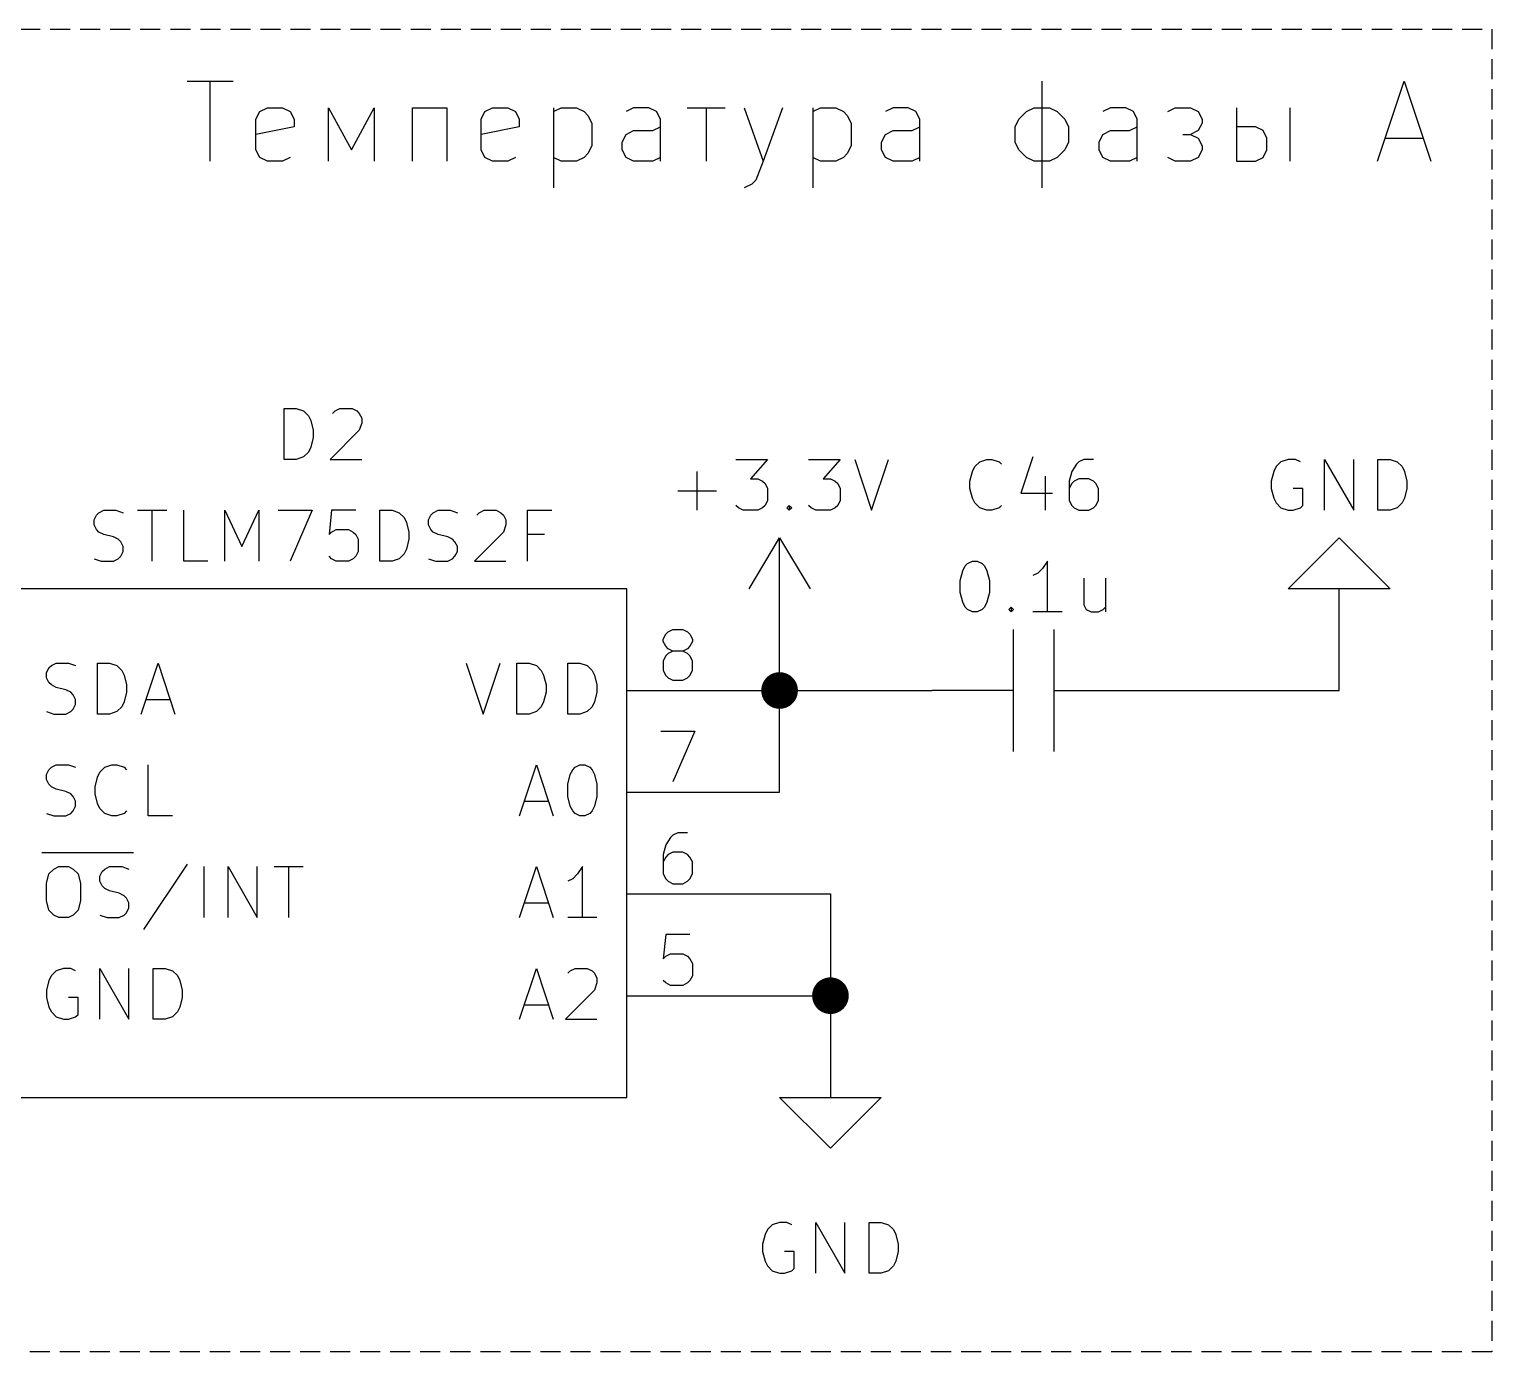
# Model space of a CAD drawing. Extents: x -8 to 289, y -13 to 197.
# Drawn here: x 146.3 to 182.81, y 115.66 to 148.68 of the extents above; entities that cross this region are included whole.
import ezdxf

# ---------------------------------------------------------------- set-up
doc = ezdxf.new("R2010")
doc.units = 0
doc.header["$MEASUREMENT"] = 0
doc.linetypes.add('DASHED', pattern=[0.75, 0.5, -0.25])
doc.layers.add('BLACK', color=7, linetype='CONTINUOUS')

msp = doc.modelspace()

# ---------------------------------------------------------------- linework, layer by layer
at = {"layer": 'BLACK', "linetype": 'DASHED'}
for p, q in [((104.075, 148.676), (182.815, 148.676)), ((182.815, 148.676), (182.815, 115.656)), ((182.815, 115.656), (104.075, 115.656))]:
    msp.add_line(p, q, dxfattribs=at)
at = {"layer": 'BLACK', "linetype": 'Continuous'}
for p, q in [((150.248, 147.382), (151.391, 147.382)), ((150.82, 145.382), (150.82, 147.382)), ((171.582, 147.382), (171.582, 144.715)), ((179.963, 145.382), (180.629, 147.382)), ((180.629, 147.382), (181.296, 145.382)), ((151.963, 146.429), (152.058, 146.62)), ((151.963, 145.667), (151.963, 146.429)), ((152.058, 146.62), (152.248, 146.715)), ((152.248, 146.715), (152.629, 146.715)), ((152.629, 146.715), (152.82, 146.62)), ((152.82, 146.62), (152.915, 146.429)), ((152.915, 146.429), (152.915, 146.239)), ((153.772, 145.382), (153.772, 146.715)), ((153.772, 146.715), (154.344, 145.667)), ((154.344, 145.667), (154.915, 146.715)), ((154.915, 146.715), (154.915, 145.382)), ((155.867, 145.382), (155.867, 146.715)), ((155.867, 146.715), (156.725, 146.715)), ((156.725, 146.715), (156.725, 145.382)), ((157.582, 146.429), (157.677, 146.62)), ((157.582, 145.667), (157.582, 146.429)), ((157.677, 146.62), (157.867, 146.715)), ((157.867, 146.715), (158.248, 146.715)), ((158.248, 146.715), (158.439, 146.62)), ((158.439, 146.62), (158.534, 146.429)), ((158.534, 146.429), (158.534, 146.239)), ((159.391, 146.715), (159.391, 144.715)), ((159.391, 146.62), (159.582, 146.715)), ((159.582, 146.715), (159.963, 146.715)), ((159.963, 146.715), (160.153, 146.62)), ((160.153, 146.62), (160.249, 146.525)), ((160.249, 146.525), (160.344, 146.334)), ((161.391, 146.715), (161.201, 146.62)), ((161.772, 146.715), (161.391, 146.715)), ((161.963, 146.62), (161.772, 146.715)), ((162.058, 146.429), (161.963, 146.62)), ((162.058, 145.382), (162.058, 146.429)), ((162.725, 146.715), (163.677, 146.715)), ((163.201, 146.715), (163.201, 145.382)), ((164.153, 146.715), (164.629, 145.382)), ((165.106, 146.715), (164.629, 145.382)), ((165.867, 146.715), (165.867, 144.715)), ((165.867, 146.62), (166.058, 146.715)), ((166.058, 146.715), (166.439, 146.715)), ((166.439, 146.715), (166.629, 146.62)), ((166.629, 146.62), (166.725, 146.525)), ((166.725, 146.525), (166.82, 146.334)), ((167.867, 146.715), (167.677, 146.62)), ((168.248, 146.715), (167.867, 146.715)), ((168.439, 146.62), (168.248, 146.715)), ((168.534, 146.429), (168.439, 146.62)), ((168.534, 145.382), (168.534, 146.429)), ((170.915, 146.239), (171.01, 146.429)), ((171.01, 146.429), (171.201, 146.62)), ((171.201, 146.62), (171.391, 146.715)), ((171.391, 146.715), (171.772, 146.715)), ((171.772, 146.715), (171.963, 146.62)), ((171.963, 146.62), (172.153, 146.429)), ((172.153, 146.429), (172.248, 146.239)), ((173.296, 146.715), (173.105, 146.62)), ((173.677, 146.715), (173.296, 146.715)), ((173.867, 146.62), (173.677, 146.715)), ((173.963, 146.429), (173.867, 146.62)), ((173.963, 145.382), (173.963, 146.429)), ((174.725, 146.62), (174.915, 146.715)), ((174.915, 146.715), (175.296, 146.715)), ((175.296, 146.715), (175.486, 146.62)), ((175.486, 146.62), (175.582, 146.429)), ((175.582, 146.429), (175.582, 146.334)), ((176.439, 146.715), (176.439, 145.382)), ((177.772, 146.715), (177.772, 145.382)), ((152.915, 146.239), (151.963, 146.048)), ((158.534, 146.239), (157.582, 146.048)), ((160.344, 146.334), (160.344, 145.763)), ((161.201, 146.048), (161.391, 146.144)), ((161.391, 146.144), (161.868, 146.144)), ((161.868, 146.144), (162.058, 146.239)), ((166.82, 146.334), (166.82, 145.763)), ((167.677, 146.048), (167.867, 146.144)), ((167.867, 146.144), (168.344, 146.144)), ((168.344, 146.144), (168.534, 146.239)), ((170.915, 145.858), (170.915, 146.239)), ((172.248, 146.239), (172.248, 145.858)), ((173.105, 146.048), (173.296, 146.144)), ((173.296, 146.144), (173.772, 146.144)), ((173.772, 146.144), (173.963, 146.239)), ((175.486, 146.144), (175.296, 146.048)), ((175.582, 146.334), (175.486, 146.144)), ((176.915, 146.239), (176.439, 146.239)), ((177.105, 146.144), (176.915, 146.239)), ((177.201, 145.953), (177.105, 146.144)), ((160.344, 145.763), (160.249, 145.572)), ((161.106, 145.858), (161.201, 146.048)), ((161.106, 145.667), (161.106, 145.858)), ((166.82, 145.763), (166.725, 145.572)), ((167.582, 145.858), (167.677, 146.048)), ((167.582, 145.667), (167.582, 145.858)), ((171.01, 145.667), (170.915, 145.858)), ((172.248, 145.858), (172.153, 145.667)), ((173.01, 145.858), (173.105, 146.048)), ((173.01, 145.667), (173.01, 145.858)), ((175.105, 146.048), (175.296, 146.048)), ((175.296, 146.048), (175.486, 145.953)), ((175.486, 145.953), (175.582, 145.763)), ((175.582, 145.763), (175.582, 145.667)), ((177.201, 145.667), (177.201, 145.953)), ((180.153, 145.953), (181.105, 145.953)), ((152.058, 145.477), (151.963, 145.667)), ((152.248, 145.382), (152.058, 145.477)), ((152.629, 145.382), (152.248, 145.382)), ((152.82, 145.477), (152.629, 145.382)), ((157.677, 145.477), (157.582, 145.667)), ((157.867, 145.382), (157.677, 145.477)), ((158.248, 145.382), (157.867, 145.382)), ((158.439, 145.477), (158.248, 145.382)), ((159.582, 145.382), (159.391, 145.477)), ((159.963, 145.382), (159.582, 145.382)), ((160.153, 145.477), (159.963, 145.382)), ((160.249, 145.572), (160.153, 145.477)), ((161.201, 145.477), (161.106, 145.667)), ((161.391, 145.382), (161.201, 145.477)), ((161.868, 145.382), (161.391, 145.382)), ((162.058, 145.477), (161.868, 145.382)), ((164.629, 145.382), (164.439, 144.905)), ((166.058, 145.382), (165.867, 145.477)), ((166.439, 145.382), (166.058, 145.382)), ((166.629, 145.477), (166.439, 145.382)), ((166.725, 145.572), (166.629, 145.477)), ((167.677, 145.477), (167.582, 145.667)), ((167.867, 145.382), (167.677, 145.477)), ((168.344, 145.382), (167.867, 145.382)), ((168.534, 145.477), (168.344, 145.382)), ((171.201, 145.477), (171.01, 145.667)), ((171.391, 145.382), (171.201, 145.477)), ((171.772, 145.382), (171.391, 145.382)), ((171.963, 145.477), (171.772, 145.382)), ((172.153, 145.667), (171.963, 145.477)), ((173.105, 145.477), (173.01, 145.667)), ((173.296, 145.382), (173.105, 145.477)), ((173.772, 145.382), (173.296, 145.382)), ((173.963, 145.477), (173.772, 145.382)), ((174.915, 145.382), (174.725, 145.477)), ((175.296, 145.382), (174.915, 145.382)), ((175.486, 145.477), (175.296, 145.382)), ((175.582, 145.667), (175.486, 145.477)), ((176.439, 145.382), (176.915, 145.382)), ((176.915, 145.382), (177.105, 145.477)), ((177.105, 145.477), (177.201, 145.667)), ((164.344, 144.81), (164.153, 144.715)), ((164.439, 144.905), (164.344, 144.81)), ((152.667, 137.937), (152.667, 139.207)), ((152.667, 139.207), (152.97, 139.207)), ((152.667, 137.937), (152.667, 139.207)), ((152.667, 139.207), (152.97, 139.207)), ((152.97, 139.207), (153.151, 139.146)), ((152.97, 139.207), (153.151, 139.146)), ((153.151, 139.146), (153.272, 139.025)), ((153.151, 139.146), (153.272, 139.025)), ((153.877, 139.086), (153.937, 139.146)), ((153.877, 139.086), (153.937, 139.146)), ((153.937, 139.146), (154.059, 139.207)), ((153.937, 139.146), (154.059, 139.207)), ((154.059, 139.207), (154.361, 139.207)), ((154.059, 139.207), (154.361, 139.207)), ((154.361, 139.207), (154.482, 139.146)), ((154.361, 139.207), (154.482, 139.146)), ((154.482, 139.146), (154.542, 139.086)), ((154.482, 139.146), (154.542, 139.086)), ((153.272, 139.025), (153.333, 138.904)), ((153.272, 139.025), (153.333, 138.904)), ((153.333, 138.904), (153.393, 138.663)), ((153.333, 138.904), (153.393, 138.663)), ((154.542, 139.086), (154.603, 138.965)), ((154.542, 139.086), (154.603, 138.965)), ((154.603, 138.844), (154.542, 138.663)), ((154.603, 138.844), (154.542, 138.663)), ((154.603, 138.965), (154.603, 138.844)), ((154.603, 138.965), (154.603, 138.844)), ((153.393, 138.481), (153.333, 138.239)), ((153.393, 138.481), (153.333, 138.239)), ((153.393, 138.663), (153.393, 138.481)), ((153.393, 138.663), (153.393, 138.481)), ((154.542, 138.663), (153.817, 137.937)), ((154.542, 138.663), (153.817, 137.937)), ((153.272, 138.118), (153.151, 137.997)), ((153.272, 138.118), (153.151, 137.997)), ((153.333, 138.239), (153.272, 138.118)), ((153.333, 138.239), (153.272, 138.118)), ((152.97, 137.937), (152.667, 137.937)), ((152.97, 137.937), (152.667, 137.937)), ((153.151, 137.997), (152.97, 137.937)), ((153.151, 137.997), (152.97, 137.937)), ((153.817, 137.937), (154.603, 137.937)), ((153.817, 137.937), (154.603, 137.937)), ((163.946, 137.937), (164.732, 137.937)), ((163.946, 137.937), (164.732, 137.937)), ((164.732, 137.937), (164.309, 137.453)), ((164.732, 137.937), (164.309, 137.453)), ((165.761, 137.937), (166.547, 137.937)), ((165.761, 137.937), (166.547, 137.937)), ((166.547, 137.937), (166.123, 137.453)), ((166.547, 137.937), (166.123, 137.453)), ((166.91, 137.937), (167.333, 136.667)), ((166.91, 137.937), (167.333, 136.667)), ((167.333, 136.667), (167.756, 137.937)), ((167.333, 136.667), (167.756, 137.937)), ((169.849, 137.634), (169.909, 137.755)), ((169.909, 137.755), (170.031, 137.876)), ((170.031, 137.876), (170.212, 137.937)), ((170.212, 137.937), (170.333, 137.937)), ((170.333, 137.937), (170.514, 137.876)), ((170.514, 137.876), (170.575, 137.816)), ((171.361, 137.997), (171.059, 137.09)), ((172.449, 137.816), (172.329, 137.634)), ((172.51, 137.876), (172.449, 137.816)), ((172.631, 137.937), (172.51, 137.876)), ((172.873, 137.937), (172.631, 137.937)), ((177.432, 137.755), (177.372, 137.634)), ((177.553, 137.876), (177.432, 137.755)), ((177.735, 137.937), (177.553, 137.876)), ((177.916, 137.937), (177.735, 137.937)), ((178.037, 137.876), (177.916, 137.937)), ((178.642, 136.667), (178.642, 137.937)), ((178.642, 137.937), (179.368, 136.667)), ((179.368, 136.667), (179.368, 137.937)), ((179.972, 136.667), (179.972, 137.937)), ((179.972, 137.937), (180.275, 137.937)), ((180.275, 137.937), (180.456, 137.876)), ((180.456, 137.876), (180.577, 137.755)), ((180.577, 137.755), (180.638, 137.634)), ((162.979, 136.667), (162.979, 137.634)), ((162.979, 136.667), (162.979, 137.634)), ((164.309, 137.453), (164.491, 137.453)), ((164.309, 137.453), (164.491, 137.453)), ((164.491, 137.453), (164.612, 137.393)), ((164.491, 137.453), (164.612, 137.393)), ((164.612, 137.393), (164.672, 137.332)), ((164.612, 137.393), (164.672, 137.332)), ((164.672, 137.332), (164.732, 137.211)), ((164.672, 137.332), (164.732, 137.211)), ((166.123, 137.453), (166.305, 137.453)), ((166.123, 137.453), (166.305, 137.453)), ((166.305, 137.453), (166.426, 137.393)), ((166.305, 137.453), (166.426, 137.393)), ((166.426, 137.393), (166.486, 137.332)), ((166.426, 137.393), (166.486, 137.332)), ((166.486, 137.332), (166.547, 137.211)), ((166.486, 137.332), (166.547, 137.211)), ((169.789, 137.393), (169.849, 137.634)), ((169.789, 137.211), (169.789, 137.393)), ((171.663, 137.514), (171.663, 136.667)), ((172.329, 137.634), (172.268, 137.393)), ((172.268, 137.393), (172.268, 136.909)), ((172.329, 137.332), (172.268, 137.211)), ((172.389, 137.393), (172.329, 137.332)), ((172.51, 137.453), (172.389, 137.393)), ((172.752, 137.453), (172.51, 137.453)), ((172.873, 137.393), (172.752, 137.453)), ((172.933, 137.332), (172.873, 137.393)), ((172.994, 137.211), (172.933, 137.332)), ((177.372, 137.634), (177.312, 137.393)), ((177.312, 137.393), (177.312, 137.211)), ((180.638, 137.634), (180.698, 137.393)), ((180.698, 137.393), (180.698, 137.211)), ((162.495, 137.151), (163.462, 137.151)), ((162.495, 137.151), (163.462, 137.151)), ((164.732, 137.211), (164.732, 136.909)), ((164.732, 137.211), (164.732, 136.909)), ((166.547, 137.211), (166.547, 136.909)), ((166.547, 137.211), (166.547, 136.909)), ((169.849, 136.969), (169.789, 137.211)), ((169.909, 136.848), (169.849, 136.969)), ((171.059, 137.09), (171.845, 137.09)), ((172.994, 136.909), (172.994, 137.211)), ((177.312, 137.211), (177.372, 136.969)), ((177.372, 136.969), (177.432, 136.848)), ((178.098, 137.211), (177.856, 137.211)), ((178.098, 136.788), (178.098, 137.211)), ((180.638, 136.969), (180.577, 136.848)), ((180.698, 137.211), (180.638, 136.969)), ((147.981, 136.546), (148.041, 136.606)), ((147.981, 136.546), (148.041, 136.606)), ((148.041, 136.606), (148.162, 136.667)), ((148.041, 136.606), (148.162, 136.667)), ((148.162, 136.667), (148.464, 136.667)), ((148.162, 136.667), (148.464, 136.667)), ((148.464, 136.667), (148.646, 136.606)), ((148.464, 136.667), (148.646, 136.606)), ((149.009, 136.667), (149.734, 136.667)), ((149.009, 136.667), (149.734, 136.667)), ((149.372, 135.397), (149.372, 136.667)), ((149.372, 135.397), (149.372, 136.667)), ((150.158, 135.397), (150.158, 136.667)), ((150.158, 135.397), (150.158, 136.667)), ((151.186, 135.397), (151.186, 136.667)), ((151.186, 136.667), (151.609, 135.76)), ((151.186, 135.397), (151.186, 136.667)), ((151.186, 136.667), (151.609, 135.76)), ((151.609, 135.76), (152.032, 136.667)), ((151.609, 135.76), (152.032, 136.667)), ((152.032, 136.667), (152.032, 135.397)), ((152.032, 136.667), (152.032, 135.397)), ((152.516, 136.667), (153.363, 136.667)), ((152.516, 136.667), (153.363, 136.667)), ((153.363, 136.667), (152.819, 135.397)), ((153.363, 136.667), (152.819, 135.397)), ((153.847, 136.667), (153.786, 136.062)), ((153.847, 136.667), (153.786, 136.062)), ((154.452, 136.667), (153.847, 136.667)), ((154.452, 136.667), (153.847, 136.667)), ((155.056, 135.397), (155.056, 136.667)), ((155.056, 136.667), (155.359, 136.667)), ((155.056, 135.397), (155.056, 136.667)), ((155.056, 136.667), (155.359, 136.667)), ((155.359, 136.667), (155.54, 136.606)), ((155.359, 136.667), (155.54, 136.606)), ((155.54, 136.606), (155.661, 136.485)), ((155.54, 136.606), (155.661, 136.485)), ((156.326, 136.546), (156.387, 136.606)), ((156.326, 136.546), (156.387, 136.606)), ((156.387, 136.606), (156.508, 136.667)), ((156.387, 136.606), (156.508, 136.667)), ((156.508, 136.667), (156.81, 136.667)), ((156.508, 136.667), (156.81, 136.667)), ((156.81, 136.667), (156.992, 136.606)), ((156.81, 136.667), (156.992, 136.606)), ((157.475, 136.546), (157.536, 136.606)), ((157.475, 136.546), (157.536, 136.606)), ((157.536, 136.606), (157.657, 136.667)), ((157.536, 136.606), (157.657, 136.667)), ((157.657, 136.667), (157.959, 136.667)), ((157.657, 136.667), (157.959, 136.667)), ((157.959, 136.667), (158.08, 136.606)), ((157.959, 136.667), (158.08, 136.606)), ((158.08, 136.606), (158.141, 136.546)), ((158.08, 136.606), (158.141, 136.546)), ((158.745, 135.397), (158.745, 136.667)), ((158.745, 136.667), (159.35, 136.667)), ((158.745, 135.397), (158.745, 136.667)), ((158.745, 136.667), (159.35, 136.667)), ((164.007, 136.727), (163.946, 136.788)), ((164.007, 136.727), (163.946, 136.788)), ((164.128, 136.667), (164.007, 136.727)), ((164.128, 136.667), (164.007, 136.727)), ((164.491, 136.667), (164.128, 136.667)), ((164.491, 136.667), (164.128, 136.667)), ((164.612, 136.727), (164.491, 136.667)), ((164.612, 136.727), (164.491, 136.667)), ((164.672, 136.788), (164.612, 136.727)), ((164.672, 136.788), (164.612, 136.727)), ((164.732, 136.909), (164.672, 136.788)), ((164.732, 136.909), (164.672, 136.788)), ((165.216, 136.727), (165.277, 136.788)), ((165.216, 136.727), (165.277, 136.788)), ((165.277, 136.667), (165.216, 136.727)), ((165.277, 136.667), (165.216, 136.727)), ((165.277, 136.788), (165.337, 136.727)), ((165.277, 136.788), (165.277, 136.667)), ((165.277, 136.788), (165.337, 136.727)), ((165.277, 136.788), (165.277, 136.667)), ((165.337, 136.727), (165.277, 136.667)), ((165.337, 136.727), (165.277, 136.667)), ((165.821, 136.727), (165.761, 136.788)), ((165.821, 136.727), (165.761, 136.788)), ((165.942, 136.667), (165.821, 136.727)), ((165.942, 136.667), (165.821, 136.727)), ((166.305, 136.667), (165.942, 136.667)), ((166.305, 136.667), (165.942, 136.667)), ((166.426, 136.727), (166.305, 136.667)), ((166.426, 136.727), (166.305, 136.667)), ((166.486, 136.788), (166.426, 136.727)), ((166.486, 136.788), (166.426, 136.727)), ((166.547, 136.909), (166.486, 136.788)), ((166.547, 136.909), (166.486, 136.788)), ((170.031, 136.727), (169.909, 136.848)), ((170.212, 136.667), (170.031, 136.727)), ((170.333, 136.667), (170.212, 136.667)), ((170.514, 136.727), (170.333, 136.667)), ((170.575, 136.788), (170.514, 136.727)), ((172.268, 136.909), (172.329, 136.788)), ((172.329, 136.788), (172.389, 136.727)), ((172.389, 136.727), (172.51, 136.667)), ((172.51, 136.667), (172.752, 136.667)), ((172.752, 136.667), (172.873, 136.727)), ((172.873, 136.727), (172.933, 136.788)), ((172.933, 136.788), (172.994, 136.909)), ((177.432, 136.848), (177.553, 136.727)), ((177.553, 136.727), (177.735, 136.667)), ((177.735, 136.667), (177.856, 136.667)), ((177.856, 136.667), (178.037, 136.727)), ((178.037, 136.727), (178.098, 136.788)), ((180.275, 136.667), (179.972, 136.667)), ((180.456, 136.727), (180.275, 136.667)), ((180.577, 136.848), (180.456, 136.727)), ((147.92, 136.425), (147.981, 136.546)), ((147.92, 136.425), (147.981, 136.546)), ((147.92, 136.304), (147.92, 136.425)), ((147.92, 136.304), (147.92, 136.425)), ((147.981, 136.183), (147.92, 136.304)), ((147.981, 136.183), (147.92, 136.304)), ((155.661, 136.485), (155.722, 136.364)), ((155.661, 136.485), (155.722, 136.364)), ((155.722, 136.364), (155.782, 136.123)), ((155.722, 136.364), (155.782, 136.123)), ((156.266, 136.425), (156.326, 136.546)), ((156.266, 136.425), (156.326, 136.546)), ((156.266, 136.304), (156.266, 136.425)), ((156.266, 136.304), (156.266, 136.425)), ((156.326, 136.183), (156.266, 136.304)), ((156.326, 136.183), (156.266, 136.304)), ((158.141, 136.546), (158.201, 136.425)), ((158.141, 136.546), (158.201, 136.425)), ((158.201, 136.304), (158.141, 136.123)), ((158.201, 136.304), (158.141, 136.123)), ((158.201, 136.425), (158.201, 136.304)), ((158.201, 136.425), (158.201, 136.304)), ((148.041, 136.123), (147.981, 136.183)), ((148.041, 136.123), (147.981, 136.183)), ((148.162, 136.062), (148.041, 136.123)), ((148.162, 136.062), (148.041, 136.123)), ((148.404, 136.001), (148.162, 136.062)), ((148.404, 136.001), (148.162, 136.062)), ((148.525, 135.941), (148.404, 136.001)), ((148.525, 135.941), (148.404, 136.001)), ((148.585, 135.881), (148.525, 135.941)), ((148.585, 135.881), (148.525, 135.941)), ((148.646, 135.76), (148.585, 135.881)), ((148.646, 135.76), (148.585, 135.881)), ((153.786, 136.062), (153.847, 136.123)), ((153.786, 136.062), (153.847, 136.123)), ((153.847, 136.123), (153.968, 136.183)), ((153.847, 136.123), (153.968, 136.183)), ((153.968, 136.183), (154.27, 136.183)), ((153.968, 136.183), (154.27, 136.183)), ((154.27, 136.183), (154.391, 136.123)), ((154.27, 136.183), (154.391, 136.123)), ((154.391, 136.123), (154.452, 136.062)), ((154.391, 136.123), (154.452, 136.062)), ((154.452, 136.062), (154.512, 135.941)), ((154.452, 136.062), (154.512, 135.941)), ((154.512, 135.941), (154.512, 135.639)), ((154.512, 135.941), (154.512, 135.639)), ((155.782, 135.941), (155.722, 135.699)), ((155.782, 135.941), (155.722, 135.699)), ((155.782, 136.123), (155.782, 135.941)), ((155.782, 136.123), (155.782, 135.941)), ((156.387, 136.123), (156.326, 136.183)), ((156.387, 136.123), (156.326, 136.183)), ((156.508, 136.062), (156.387, 136.123)), ((156.508, 136.062), (156.387, 136.123)), ((156.75, 136.001), (156.508, 136.062)), ((156.75, 136.001), (156.508, 136.062)), ((156.871, 135.941), (156.75, 136.001)), ((156.871, 135.941), (156.75, 136.001)), ((156.931, 135.881), (156.871, 135.941)), ((156.931, 135.881), (156.871, 135.941)), ((156.992, 135.76), (156.931, 135.881)), ((156.992, 135.76), (156.931, 135.881)), ((158.141, 136.123), (157.415, 135.397)), ((158.141, 136.123), (157.415, 135.397)), ((159.169, 136.062), (158.745, 136.062)), ((159.169, 136.062), (158.745, 136.062)), ((164.273, 134.706), (165.035, 135.976)), ((165.035, 133.436), (165.035, 135.976)), ((165.035, 135.976), (165.797, 134.706)), ((177.735, 134.706), (179.005, 135.976)), ((179.005, 135.976), (180.275, 134.706)), ((148.525, 135.457), (148.585, 135.518)), ((148.525, 135.457), (148.585, 135.518)), ((148.585, 135.518), (148.646, 135.639)), ((148.585, 135.518), (148.646, 135.639)), ((148.646, 135.639), (148.646, 135.76)), ((148.646, 135.639), (148.646, 135.76)), ((153.847, 135.457), (153.786, 135.518)), ((153.847, 135.457), (153.786, 135.518)), ((154.452, 135.518), (154.391, 135.457)), ((154.452, 135.518), (154.391, 135.457)), ((154.512, 135.639), (154.452, 135.518)), ((154.512, 135.639), (154.452, 135.518)), ((155.661, 135.578), (155.54, 135.457)), ((155.661, 135.578), (155.54, 135.457)), ((155.722, 135.699), (155.661, 135.578)), ((155.722, 135.699), (155.661, 135.578)), ((156.871, 135.457), (156.931, 135.518)), ((156.871, 135.457), (156.931, 135.518)), ((156.931, 135.518), (156.992, 135.639)), ((156.931, 135.518), (156.992, 135.639)), ((156.992, 135.639), (156.992, 135.76)), ((156.992, 135.639), (156.992, 135.76)), ((147.92, 135.457), (148.102, 135.397)), ((147.92, 135.457), (148.102, 135.397)), ((148.102, 135.397), (148.404, 135.397)), ((148.102, 135.397), (148.404, 135.397)), ((148.404, 135.397), (148.525, 135.457)), ((148.404, 135.397), (148.525, 135.457)), ((150.762, 135.397), (150.158, 135.397)), ((150.762, 135.397), (150.158, 135.397)), ((153.968, 135.397), (153.847, 135.457)), ((153.968, 135.397), (153.847, 135.457)), ((154.27, 135.397), (153.968, 135.397)), ((154.27, 135.397), (153.968, 135.397)), ((154.391, 135.457), (154.27, 135.397)), ((154.391, 135.457), (154.27, 135.397)), ((155.359, 135.397), (155.056, 135.397)), ((155.359, 135.397), (155.056, 135.397)), ((155.54, 135.457), (155.359, 135.397)), ((155.54, 135.457), (155.359, 135.397)), ((156.266, 135.457), (156.447, 135.397)), ((156.266, 135.457), (156.447, 135.397)), ((156.447, 135.397), (156.75, 135.397)), ((156.447, 135.397), (156.75, 135.397)), ((156.75, 135.397), (156.871, 135.457)), ((156.75, 135.397), (156.871, 135.457)), ((157.415, 135.397), (158.201, 135.397)), ((157.415, 135.397), (158.201, 135.397)), ((169.547, 134.913), (169.607, 135.155)), ((169.607, 135.155), (169.668, 135.276)), ((169.668, 135.276), (169.728, 135.336)), ((169.728, 135.336), (169.849, 135.397)), ((169.849, 135.397), (169.97, 135.397)), ((169.97, 135.397), (170.091, 135.336)), ((170.091, 135.336), (170.152, 135.276)), ((170.152, 135.276), (170.212, 135.155)), ((170.212, 135.155), (170.272, 134.913)), ((171.603, 135.215), (171.482, 135.094)), ((171.724, 135.397), (171.603, 135.215)), ((171.724, 134.127), (171.724, 135.397)), ((169.547, 134.611), (169.547, 134.913)), ((170.272, 134.913), (170.272, 134.611)), ((171.482, 135.094), (171.361, 135.034)), ((172.631, 134.974), (172.631, 134.308)), ((173.175, 134.974), (173.175, 134.127)), ((161.225, 134.706), (145.985, 134.706)), ((161.225, 122.006), (161.225, 134.706)), ((169.607, 134.369), (169.547, 134.611)), ((169.668, 134.248), (169.607, 134.369)), ((170.212, 134.369), (170.152, 134.248)), ((170.272, 134.611), (170.212, 134.369)), ((179.005, 134.706), (177.735, 134.706)), ((179.005, 133.436), (179.005, 134.706)), ((180.275, 134.706), (179.005, 134.706)), ((169.728, 134.187), (169.668, 134.248)), ((169.849, 134.127), (169.728, 134.187)), ((169.97, 134.127), (169.849, 134.127)), ((170.091, 134.187), (169.97, 134.127)), ((170.152, 134.248), (170.091, 134.187)), ((170.756, 134.187), (170.817, 134.248)), ((170.817, 134.127), (170.756, 134.187)), ((170.817, 134.248), (170.877, 134.187)), ((170.817, 134.248), (170.817, 134.127)), ((170.877, 134.187), (170.817, 134.127)), ((172.087, 134.127), (171.361, 134.127)), ((172.631, 134.308), (172.692, 134.187)), ((172.692, 134.187), (172.812, 134.127)), ((172.812, 134.127), (172.994, 134.127)), ((172.994, 134.127), (173.115, 134.187)), ((173.115, 134.187), (173.175, 134.248)), ((162.253, 133.633), (162.374, 133.693)), ((162.253, 133.633), (162.374, 133.693)), ((162.374, 133.693), (162.616, 133.693)), ((162.374, 133.693), (162.616, 133.693)), ((162.616, 133.693), (162.737, 133.633)), ((162.616, 133.693), (162.737, 133.633)), ((170.877, 130.642), (170.877, 133.69)), ((171.893, 130.642), (171.893, 133.69)), ((162.132, 133.451), (162.192, 133.572)), ((162.132, 133.451), (162.192, 133.572)), ((162.132, 133.391), (162.132, 133.451)), ((162.132, 133.391), (162.132, 133.451)), ((162.192, 133.27), (162.132, 133.391)), ((162.192, 133.27), (162.132, 133.391)), ((162.192, 133.572), (162.253, 133.633)), ((162.192, 133.572), (162.253, 133.633)), ((162.737, 133.633), (162.797, 133.572)), ((162.737, 133.633), (162.797, 133.572)), ((162.797, 133.572), (162.858, 133.451)), ((162.797, 133.572), (162.858, 133.451)), ((162.858, 133.391), (162.797, 133.27)), ((162.858, 133.391), (162.797, 133.27)), ((162.858, 133.451), (162.858, 133.391)), ((162.858, 133.451), (162.858, 133.391)), ((165.035, 132.166), (165.035, 133.436)), ((179.005, 132.166), (179.005, 133.436)), ((162.192, 133.028), (162.132, 132.907)), ((162.192, 133.028), (162.132, 132.907)), ((162.132, 132.907), (162.132, 132.665)), ((162.132, 132.907), (162.132, 132.665)), ((162.253, 133.209), (162.192, 133.27)), ((162.253, 133.209), (162.192, 133.27)), ((162.253, 133.088), (162.192, 133.028)), ((162.253, 133.088), (162.192, 133.028)), ((162.374, 133.149), (162.253, 133.209)), ((162.374, 133.149), (162.253, 133.209)), ((162.374, 133.149), (162.253, 133.088)), ((162.374, 133.149), (162.253, 133.088)), ((162.616, 133.149), (162.374, 133.149)), ((162.616, 133.149), (162.374, 133.149)), ((162.737, 133.209), (162.616, 133.149)), ((162.737, 133.209), (162.616, 133.149)), ((162.737, 133.088), (162.616, 133.149)), ((162.737, 133.088), (162.616, 133.149)), ((162.797, 133.27), (162.737, 133.209)), ((162.797, 133.27), (162.737, 133.209)), ((162.797, 133.028), (162.737, 133.088)), ((162.797, 133.028), (162.737, 133.088)), ((162.858, 132.907), (162.797, 133.028)), ((162.858, 132.907), (162.797, 133.028)), ((162.858, 132.665), (162.858, 132.907)), ((162.858, 132.665), (162.858, 132.907)), ((146.735, 132.607), (146.795, 132.728)), ((146.735, 132.607), (146.795, 132.728)), ((146.735, 132.486), (146.735, 132.607)), ((146.735, 132.486), (146.735, 132.607)), ((146.795, 132.728), (146.856, 132.788)), ((146.795, 132.728), (146.856, 132.788)), ((146.856, 132.788), (146.977, 132.849)), ((146.856, 132.788), (146.977, 132.849)), ((146.977, 132.849), (147.279, 132.849)), ((146.977, 132.849), (147.279, 132.849)), ((147.279, 132.849), (147.46, 132.788)), ((147.279, 132.849), (147.46, 132.788)), ((148.005, 131.579), (148.005, 132.849)), ((148.005, 132.849), (148.307, 132.849)), ((148.005, 131.579), (148.005, 132.849)), ((148.005, 132.849), (148.307, 132.849)), ((148.307, 132.849), (148.489, 132.788)), ((148.307, 132.849), (148.489, 132.788)), ((148.489, 132.788), (148.61, 132.667)), ((148.489, 132.788), (148.61, 132.667)), ((148.61, 132.667), (148.67, 132.546)), ((148.61, 132.667), (148.67, 132.546)), ((148.67, 132.546), (148.73, 132.304)), ((148.67, 132.546), (148.73, 132.304)), ((149.093, 131.579), (149.517, 132.849)), ((149.093, 131.579), (149.517, 132.849)), ((149.517, 132.849), (149.94, 131.579)), ((149.517, 132.849), (149.94, 131.579)), ((157.209, 132.849), (157.633, 131.579)), ((157.209, 132.849), (157.633, 131.579)), ((157.633, 131.579), (158.056, 132.849)), ((157.633, 131.579), (158.056, 132.849)), ((158.479, 131.579), (158.479, 132.849)), ((158.479, 132.849), (158.782, 132.849)), ((158.479, 131.579), (158.479, 132.849)), ((158.479, 132.849), (158.782, 132.849)), ((158.782, 132.849), (158.963, 132.788)), ((158.782, 132.849), (158.963, 132.788)), ((158.963, 132.788), (159.084, 132.667)), ((158.963, 132.788), (159.084, 132.667)), ((159.084, 132.667), (159.144, 132.546)), ((159.084, 132.667), (159.144, 132.546)), ((159.144, 132.546), (159.205, 132.304)), ((159.144, 132.546), (159.205, 132.304)), ((159.749, 131.579), (159.749, 132.849)), ((159.749, 132.849), (160.052, 132.849)), ((159.749, 131.579), (159.749, 132.849)), ((159.749, 132.849), (160.052, 132.849)), ((160.052, 132.849), (160.233, 132.788)), ((160.052, 132.849), (160.233, 132.788)), ((160.233, 132.788), (160.354, 132.667)), ((160.233, 132.788), (160.354, 132.667)), ((160.354, 132.667), (160.414, 132.546)), ((160.354, 132.667), (160.414, 132.546)), ((160.414, 132.546), (160.475, 132.304)), ((160.414, 132.546), (160.475, 132.304)), ((162.132, 132.665), (162.192, 132.544)), ((162.132, 132.665), (162.192, 132.544)), ((162.192, 132.544), (162.253, 132.484)), ((162.192, 132.544), (162.253, 132.484)), ((162.737, 132.484), (162.797, 132.544)), ((162.737, 132.484), (162.797, 132.544)), ((162.797, 132.544), (162.858, 132.665)), ((162.797, 132.544), (162.858, 132.665)), ((146.795, 132.365), (146.735, 132.486)), ((146.795, 132.365), (146.735, 132.486)), ((146.856, 132.304), (146.795, 132.365)), ((146.856, 132.304), (146.795, 132.365)), ((146.977, 132.244), (146.856, 132.304)), ((146.977, 132.244), (146.856, 132.304)), ((147.219, 132.183), (146.977, 132.244)), ((147.219, 132.183), (146.977, 132.244)), ((147.34, 132.123), (147.219, 132.183)), ((147.34, 132.123), (147.219, 132.183)), ((148.73, 132.304), (148.73, 132.123)), ((148.73, 132.304), (148.73, 132.123)), ((159.205, 132.304), (159.205, 132.123)), ((159.205, 132.304), (159.205, 132.123)), ((160.475, 132.304), (160.475, 132.123)), ((160.475, 132.304), (160.475, 132.123)), ((162.253, 132.484), (162.374, 132.423)), ((162.253, 132.484), (162.374, 132.423)), ((162.374, 132.423), (162.616, 132.423)), ((162.374, 132.423), (162.616, 132.423)), ((162.616, 132.423), (162.737, 132.484)), ((162.616, 132.423), (162.737, 132.484)), ((147.4, 132.062), (147.34, 132.123)), ((147.4, 132.062), (147.34, 132.123)), ((147.46, 131.941), (147.4, 132.062)), ((147.46, 131.941), (147.4, 132.062)), ((147.4, 131.699), (147.46, 131.82)), ((147.4, 131.699), (147.46, 131.82)), ((147.46, 131.82), (147.46, 131.941)), ((147.46, 131.82), (147.46, 131.941)), ((148.67, 131.881), (148.61, 131.76)), ((148.67, 131.881), (148.61, 131.76)), ((148.73, 132.123), (148.67, 131.881)), ((148.73, 132.123), (148.67, 131.881)), ((149.214, 131.941), (149.819, 131.941)), ((149.214, 131.941), (149.819, 131.941)), ((159.144, 131.881), (159.084, 131.76)), ((159.144, 131.881), (159.084, 131.76)), ((159.205, 132.123), (159.144, 131.881)), ((159.205, 132.123), (159.144, 131.881)), ((160.414, 131.881), (160.354, 131.76)), ((160.414, 131.881), (160.354, 131.76)), ((160.475, 132.123), (160.414, 131.881)), ((160.475, 132.123), (160.414, 131.881)), ((161.225, 132.166), (163.765, 132.166)), ((161.225, 132.166), (163.765, 132.166)), ((163.765, 132.166), (165.035, 132.166)), ((165.035, 129.626), (165.035, 132.166)), ((165.035, 132.166), (168.845, 132.166)), ((170.877, 132.166), (168.845, 132.166)), ((171.893, 132.166), (173.925, 132.166)), ((173.925, 132.166), (179.005, 132.166)), ((146.735, 131.639), (146.916, 131.579)), ((146.735, 131.639), (146.916, 131.579)), ((146.916, 131.579), (147.219, 131.579)), ((146.916, 131.579), (147.219, 131.579)), ((147.219, 131.579), (147.34, 131.639)), ((147.219, 131.579), (147.34, 131.639)), ((147.34, 131.639), (147.4, 131.699)), ((147.34, 131.639), (147.4, 131.699)), ((148.307, 131.579), (148.005, 131.579)), ((148.307, 131.579), (148.005, 131.579)), ((148.489, 131.639), (148.307, 131.579)), ((148.489, 131.639), (148.307, 131.579)), ((148.61, 131.76), (148.489, 131.639)), ((148.61, 131.76), (148.489, 131.639)), ((158.782, 131.579), (158.479, 131.579)), ((158.782, 131.579), (158.479, 131.579)), ((158.963, 131.639), (158.782, 131.579)), ((158.963, 131.639), (158.782, 131.579)), ((159.084, 131.76), (158.963, 131.639)), ((159.084, 131.76), (158.963, 131.639)), ((160.052, 131.579), (159.749, 131.579)), ((160.052, 131.579), (159.749, 131.579)), ((160.233, 131.639), (160.052, 131.579)), ((160.233, 131.639), (160.052, 131.579)), ((160.354, 131.76), (160.233, 131.639)), ((160.354, 131.76), (160.233, 131.639)), ((162.072, 131.153), (162.918, 131.153)), ((162.072, 131.153), (162.918, 131.153)), ((162.918, 131.153), (162.374, 129.883)), ((162.918, 131.153), (162.374, 129.883)), ((146.735, 130.067), (146.795, 130.188)), ((146.735, 130.067), (146.795, 130.188)), ((146.735, 129.946), (146.735, 130.067)), ((146.735, 129.946), (146.735, 130.067)), ((146.795, 130.188), (146.856, 130.248)), ((146.795, 130.188), (146.856, 130.248)), ((146.856, 130.248), (146.977, 130.309)), ((146.856, 130.248), (146.977, 130.309)), ((146.977, 130.309), (147.279, 130.309)), ((146.977, 130.309), (147.279, 130.309)), ((147.279, 130.309), (147.46, 130.248)), ((147.279, 130.309), (147.46, 130.248)), ((147.944, 129.764), (148.005, 130.006)), ((147.944, 129.764), (148.005, 130.006)), ((148.005, 130.006), (148.065, 130.127)), ((148.005, 130.006), (148.065, 130.127)), ((148.065, 130.127), (148.186, 130.248)), ((148.065, 130.127), (148.186, 130.248)), ((148.186, 130.248), (148.368, 130.309)), ((148.186, 130.248), (148.368, 130.309)), ((148.368, 130.309), (148.489, 130.309)), ((148.368, 130.309), (148.489, 130.309)), ((148.489, 130.309), (148.67, 130.248)), ((148.489, 130.309), (148.67, 130.248)), ((148.67, 130.248), (148.73, 130.188)), ((148.67, 130.248), (148.73, 130.188)), ((149.275, 129.039), (149.275, 130.309)), ((149.275, 129.039), (149.275, 130.309)), ((158.54, 129.039), (158.963, 130.309)), ((158.54, 129.039), (158.963, 130.309)), ((158.963, 130.309), (159.386, 129.039)), ((158.963, 130.309), (159.386, 129.039)), ((159.749, 129.825), (159.81, 130.067)), ((159.749, 129.825), (159.81, 130.067)), ((159.81, 130.067), (159.87, 130.188)), ((159.81, 130.067), (159.87, 130.188)), ((159.87, 130.188), (159.931, 130.248)), ((159.87, 130.188), (159.931, 130.248)), ((159.931, 130.248), (160.052, 130.309)), ((159.931, 130.248), (160.052, 130.309)), ((160.052, 130.309), (160.173, 130.309)), ((160.052, 130.309), (160.173, 130.309)), ((160.173, 130.309), (160.294, 130.248)), ((160.173, 130.309), (160.294, 130.248)), ((160.294, 130.248), (160.354, 130.188)), ((160.294, 130.248), (160.354, 130.188)), ((160.354, 130.188), (160.414, 130.067)), ((160.354, 130.188), (160.414, 130.067)), ((160.414, 130.067), (160.475, 129.825)), ((160.414, 130.067), (160.475, 129.825)), ((146.795, 129.825), (146.735, 129.946)), ((146.795, 129.825), (146.735, 129.946)), ((146.856, 129.764), (146.795, 129.825)), ((146.856, 129.764), (146.795, 129.825)), ((146.977, 129.704), (146.856, 129.764)), ((146.977, 129.704), (146.856, 129.764)), ((147.219, 129.643), (146.977, 129.704)), ((147.219, 129.643), (146.977, 129.704)), ((147.34, 129.583), (147.219, 129.643)), ((147.34, 129.583), (147.219, 129.643)), ((147.944, 129.583), (147.944, 129.764)), ((147.944, 129.583), (147.944, 129.764)), ((159.749, 129.522), (159.749, 129.825)), ((159.749, 129.522), (159.749, 129.825)), ((160.475, 129.825), (160.475, 129.522)), ((160.475, 129.825), (160.475, 129.522)), ((161.225, 129.626), (163.765, 129.626)), ((161.225, 129.626), (163.765, 129.626)), ((163.765, 129.626), (165.035, 129.626)), ((147.4, 129.522), (147.34, 129.583)), ((147.4, 129.522), (147.34, 129.583)), ((147.46, 129.401), (147.4, 129.522)), ((147.46, 129.401), (147.4, 129.522)), ((147.4, 129.159), (147.46, 129.28)), ((147.4, 129.159), (147.46, 129.28)), ((147.46, 129.28), (147.46, 129.401)), ((147.46, 129.28), (147.46, 129.401)), ((148.005, 129.341), (147.944, 129.583)), ((148.005, 129.341), (147.944, 129.583)), ((148.065, 129.22), (148.005, 129.341)), ((148.065, 129.22), (148.005, 129.341)), ((158.661, 129.401), (159.265, 129.401)), ((158.661, 129.401), (159.265, 129.401)), ((159.81, 129.28), (159.749, 129.522)), ((159.81, 129.28), (159.749, 129.522)), ((159.87, 129.159), (159.81, 129.28)), ((159.87, 129.159), (159.81, 129.28)), ((160.414, 129.28), (160.354, 129.159)), ((160.414, 129.28), (160.354, 129.159)), ((160.475, 129.522), (160.414, 129.28)), ((160.475, 129.522), (160.414, 129.28)), ((146.735, 129.099), (146.916, 129.039)), ((146.735, 129.099), (146.916, 129.039)), ((146.916, 129.039), (147.219, 129.039)), ((146.916, 129.039), (147.219, 129.039)), ((147.219, 129.039), (147.34, 129.099)), ((147.219, 129.039), (147.34, 129.099)), ((147.34, 129.099), (147.4, 129.159)), ((147.34, 129.099), (147.4, 129.159)), ((148.186, 129.099), (148.065, 129.22)), ((148.186, 129.099), (148.065, 129.22)), ((148.368, 129.039), (148.186, 129.099)), ((148.368, 129.039), (148.186, 129.099)), ((148.489, 129.039), (148.368, 129.039)), ((148.489, 129.039), (148.368, 129.039)), ((148.67, 129.099), (148.489, 129.039)), ((148.67, 129.099), (148.489, 129.039)), ((148.73, 129.159), (148.67, 129.099)), ((148.73, 129.159), (148.67, 129.099)), ((149.88, 129.039), (149.275, 129.039)), ((149.88, 129.039), (149.275, 129.039)), ((159.931, 129.099), (159.87, 129.159)), ((159.931, 129.099), (159.87, 129.159)), ((160.052, 129.039), (159.931, 129.099)), ((160.052, 129.039), (159.931, 129.099)), ((160.173, 129.039), (160.052, 129.039)), ((160.173, 129.039), (160.052, 129.039)), ((160.294, 129.099), (160.173, 129.039)), ((160.294, 129.099), (160.173, 129.039)), ((160.354, 129.159), (160.294, 129.099)), ((160.354, 129.159), (160.294, 129.099)), ((162.374, 128.553), (162.314, 128.492)), ((162.374, 128.553), (162.314, 128.492)), ((162.495, 128.613), (162.374, 128.553)), ((162.495, 128.613), (162.374, 128.553)), ((162.737, 128.613), (162.495, 128.613)), ((162.737, 128.613), (162.495, 128.613)), ((162.192, 128.311), (162.132, 128.069)), ((162.192, 128.311), (162.132, 128.069)), ((162.314, 128.492), (162.192, 128.311)), ((162.314, 128.492), (162.192, 128.311)), ((146.62, 128.121), (148.906, 128.121)), ((146.62, 128.121), (148.906, 128.121)), ((150.242, 127.829), (149.154, 126.196)), ((150.242, 127.829), (149.154, 126.196)), ((162.132, 128.069), (162.132, 127.585)), ((162.132, 128.069), (162.132, 127.585)), ((162.192, 128.008), (162.132, 127.887)), ((162.192, 128.008), (162.132, 127.887)), ((162.253, 128.069), (162.192, 128.008)), ((162.253, 128.069), (162.192, 128.008)), ((162.374, 128.129), (162.253, 128.069)), ((162.374, 128.129), (162.253, 128.069)), ((162.616, 128.129), (162.374, 128.129)), ((162.616, 128.129), (162.374, 128.129)), ((162.737, 128.069), (162.616, 128.129)), ((162.737, 128.069), (162.616, 128.129)), ((162.797, 128.008), (162.737, 128.069)), ((162.797, 128.008), (162.737, 128.069)), ((162.858, 127.887), (162.797, 128.008)), ((162.858, 127.887), (162.797, 128.008)), ((162.858, 127.585), (162.858, 127.887)), ((162.858, 127.585), (162.858, 127.887)), ((146.735, 127.345), (146.795, 127.587)), ((146.735, 127.345), (146.795, 127.587)), ((146.795, 127.587), (146.916, 127.708)), ((146.795, 127.587), (146.916, 127.708)), ((146.916, 127.708), (147.037, 127.769)), ((146.916, 127.708), (147.037, 127.769)), ((147.037, 127.769), (147.279, 127.769)), ((147.037, 127.769), (147.279, 127.769)), ((147.279, 127.769), (147.4, 127.708)), ((147.279, 127.769), (147.4, 127.708)), ((147.4, 127.708), (147.521, 127.587)), ((147.4, 127.708), (147.521, 127.587)), ((147.521, 127.587), (147.581, 127.345)), ((147.521, 127.587), (147.581, 127.345)), ((148.065, 127.527), (148.126, 127.648)), ((148.065, 127.527), (148.126, 127.648)), ((148.065, 127.406), (148.065, 127.527)), ((148.065, 127.406), (148.065, 127.527)), ((148.126, 127.648), (148.186, 127.708)), ((148.126, 127.648), (148.186, 127.708)), ((148.186, 127.708), (148.307, 127.769)), ((148.186, 127.708), (148.307, 127.769)), ((148.307, 127.769), (148.61, 127.769)), ((148.307, 127.769), (148.61, 127.769)), ((148.61, 127.769), (148.791, 127.708)), ((148.61, 127.769), (148.791, 127.708)), ((150.666, 126.499), (150.666, 127.769)), ((150.666, 126.499), (150.666, 127.769)), ((151.27, 126.499), (151.27, 127.769)), ((151.27, 127.769), (151.996, 126.499)), ((151.27, 126.499), (151.27, 127.769)), ((151.27, 127.769), (151.996, 126.499)), ((151.996, 126.499), (151.996, 127.769)), ((151.996, 126.499), (151.996, 127.769)), ((152.42, 127.769), (153.145, 127.769)), ((152.42, 127.769), (153.145, 127.769)), ((152.782, 126.499), (152.782, 127.769)), ((152.782, 126.499), (152.782, 127.769)), ((158.54, 126.499), (158.963, 127.769)), ((158.54, 126.499), (158.963, 127.769)), ((158.963, 127.769), (159.386, 126.499)), ((158.963, 127.769), (159.386, 126.499)), ((159.87, 127.466), (159.749, 127.406)), ((159.87, 127.466), (159.749, 127.406)), ((159.991, 127.587), (159.87, 127.466)), ((159.991, 127.587), (159.87, 127.466)), ((160.112, 127.769), (159.991, 127.587)), ((160.112, 127.769), (159.991, 127.587)), ((160.112, 126.499), (160.112, 127.769)), ((160.112, 126.499), (160.112, 127.769)), ((162.132, 127.585), (162.192, 127.464)), ((162.132, 127.585), (162.192, 127.464)), ((162.192, 127.464), (162.253, 127.404)), ((162.192, 127.464), (162.253, 127.404)), ((162.737, 127.404), (162.797, 127.464)), ((162.737, 127.404), (162.797, 127.464)), ((162.797, 127.464), (162.858, 127.585)), ((162.797, 127.464), (162.858, 127.585)), ((146.735, 126.922), (146.735, 127.345)), ((146.735, 126.922), (146.735, 127.345)), ((147.581, 127.345), (147.581, 126.922)), ((147.581, 127.345), (147.581, 126.922)), ((148.126, 127.285), (148.065, 127.406)), ((148.126, 127.285), (148.065, 127.406)), ((148.186, 127.224), (148.126, 127.285)), ((148.186, 127.224), (148.126, 127.285)), ((148.307, 127.164), (148.186, 127.224)), ((148.307, 127.164), (148.186, 127.224)), ((148.549, 127.103), (148.307, 127.164)), ((148.549, 127.103), (148.307, 127.164)), ((148.67, 127.043), (148.549, 127.103)), ((148.67, 127.043), (148.549, 127.103)), ((161.225, 127.086), (163.765, 127.086)), ((161.225, 127.086), (163.765, 127.086)), ((162.253, 127.404), (162.374, 127.343)), ((162.253, 127.404), (162.374, 127.343)), ((162.374, 127.343), (162.616, 127.343)), ((162.374, 127.343), (162.616, 127.343)), ((162.616, 127.343), (162.737, 127.404)), ((162.616, 127.343), (162.737, 127.404)), ((163.765, 127.086), (166.305, 127.086)), ((166.305, 127.086), (166.305, 124.546)), ((146.795, 126.68), (146.735, 126.922)), ((146.795, 126.68), (146.735, 126.922)), ((147.581, 126.922), (147.521, 126.68)), ((147.581, 126.922), (147.521, 126.68)), ((148.73, 126.982), (148.67, 127.043)), ((148.73, 126.982), (148.67, 127.043)), ((148.791, 126.861), (148.73, 126.982)), ((148.791, 126.861), (148.73, 126.982)), ((148.73, 126.619), (148.791, 126.74)), ((148.73, 126.619), (148.791, 126.74)), ((148.791, 126.74), (148.791, 126.861)), ((148.791, 126.74), (148.791, 126.861)), ((158.661, 126.861), (159.265, 126.861)), ((158.661, 126.861), (159.265, 126.861)), ((146.916, 126.559), (146.795, 126.68)), ((146.916, 126.559), (146.795, 126.68)), ((147.037, 126.499), (146.916, 126.559)), ((147.037, 126.499), (146.916, 126.559)), ((147.279, 126.499), (147.037, 126.499)), ((147.279, 126.499), (147.037, 126.499)), ((147.4, 126.559), (147.279, 126.499)), ((147.4, 126.559), (147.279, 126.499)), ((147.521, 126.68), (147.4, 126.559)), ((147.521, 126.68), (147.4, 126.559)), ((148.065, 126.559), (148.247, 126.499)), ((148.065, 126.559), (148.247, 126.499)), ((148.247, 126.499), (148.549, 126.499)), ((148.247, 126.499), (148.549, 126.499)), ((148.549, 126.499), (148.67, 126.559)), ((148.549, 126.499), (148.67, 126.559)), ((148.67, 126.559), (148.73, 126.619)), ((148.67, 126.559), (148.73, 126.619)), ((160.475, 126.499), (159.749, 126.499)), ((160.475, 126.499), (159.749, 126.499)), ((162.192, 126.073), (162.132, 125.468)), ((162.192, 126.073), (162.132, 125.468)), ((162.797, 126.073), (162.192, 126.073)), ((162.797, 126.073), (162.192, 126.073)), ((162.132, 125.468), (162.192, 125.529)), ((162.132, 125.468), (162.192, 125.529)), ((162.192, 125.529), (162.314, 125.589)), ((162.192, 125.529), (162.314, 125.589)), ((162.314, 125.589), (162.616, 125.589)), ((162.314, 125.589), (162.616, 125.589)), ((162.616, 125.589), (162.737, 125.529)), ((162.616, 125.589), (162.737, 125.529)), ((162.737, 125.529), (162.797, 125.468)), ((162.737, 125.529), (162.797, 125.468)), ((162.797, 125.468), (162.858, 125.347)), ((162.797, 125.468), (162.858, 125.347)), ((162.858, 125.347), (162.858, 125.045)), ((162.858, 125.347), (162.858, 125.045)), ((146.795, 124.926), (146.735, 124.684)), ((146.795, 124.926), (146.735, 124.684)), ((146.856, 125.047), (146.795, 124.926)), ((146.856, 125.047), (146.795, 124.926)), ((146.977, 125.168), (146.856, 125.047)), ((146.977, 125.168), (146.856, 125.047)), ((147.158, 125.229), (146.977, 125.168)), ((147.158, 125.229), (146.977, 125.168)), ((147.34, 125.229), (147.158, 125.229)), ((147.34, 125.229), (147.158, 125.229)), ((147.46, 125.168), (147.34, 125.229)), ((147.46, 125.168), (147.34, 125.229)), ((148.065, 123.959), (148.065, 125.229)), ((148.065, 125.229), (148.791, 123.959)), ((148.065, 123.959), (148.065, 125.229)), ((148.065, 125.229), (148.791, 123.959)), ((148.791, 123.959), (148.791, 125.229)), ((148.791, 123.959), (148.791, 125.229)), ((149.396, 123.959), (149.396, 125.229)), ((149.396, 125.229), (149.698, 125.229)), ((149.396, 123.959), (149.396, 125.229)), ((149.396, 125.229), (149.698, 125.229)), ((149.698, 125.229), (149.88, 125.168)), ((149.698, 125.229), (149.88, 125.168)), ((149.88, 125.168), (150, 125.047)), ((149.88, 125.168), (150, 125.047)), ((150, 125.047), (150.061, 124.926)), ((150, 125.047), (150.061, 124.926)), ((150.061, 124.926), (150.121, 124.684)), ((150.061, 124.926), (150.121, 124.684)), ((158.54, 123.959), (158.963, 125.229)), ((158.54, 123.959), (158.963, 125.229)), ((158.963, 125.229), (159.386, 123.959)), ((158.963, 125.229), (159.386, 123.959)), ((159.749, 125.108), (159.81, 125.168)), ((159.749, 125.108), (159.81, 125.168)), ((159.81, 125.168), (159.931, 125.229)), ((159.81, 125.168), (159.931, 125.229)), ((159.931, 125.229), (160.233, 125.229)), ((159.931, 125.229), (160.233, 125.229)), ((160.233, 125.229), (160.354, 125.168)), ((160.233, 125.229), (160.354, 125.168)), ((160.354, 125.168), (160.414, 125.108)), ((160.354, 125.168), (160.414, 125.108)), ((160.414, 125.108), (160.475, 124.987)), ((160.414, 125.108), (160.475, 124.987)), ((160.475, 124.987), (160.475, 124.866)), ((160.475, 124.987), (160.475, 124.866)), ((162.192, 124.864), (162.132, 124.924)), ((162.192, 124.864), (162.132, 124.924)), ((162.797, 124.924), (162.737, 124.864)), ((162.797, 124.924), (162.737, 124.864)), ((162.858, 125.045), (162.797, 124.924)), ((162.858, 125.045), (162.797, 124.924)), ((146.735, 124.684), (146.735, 124.503)), ((146.735, 124.684), (146.735, 124.503)), ((150.121, 124.684), (150.121, 124.503)), ((150.121, 124.684), (150.121, 124.503)), ((160.414, 124.684), (159.689, 123.959)), ((160.414, 124.684), (159.689, 123.959)), ((160.475, 124.866), (160.414, 124.684)), ((160.475, 124.866), (160.414, 124.684)), ((161.225, 124.546), (163.765, 124.546)), ((161.225, 124.546), (163.765, 124.546)), ((162.314, 124.803), (162.192, 124.864)), ((162.314, 124.803), (162.192, 124.864)), ((162.616, 124.803), (162.314, 124.803)), ((162.616, 124.803), (162.314, 124.803)), ((162.737, 124.864), (162.616, 124.803)), ((162.737, 124.864), (162.616, 124.803)), ((163.765, 124.546), (166.305, 124.546)), ((166.305, 124.546), (166.305, 123.276)), ((146.735, 124.503), (146.795, 124.261)), ((146.735, 124.503), (146.795, 124.261)), ((146.795, 124.261), (146.856, 124.14)), ((146.795, 124.261), (146.856, 124.14)), ((147.521, 124.503), (147.279, 124.503)), ((147.521, 124.503), (147.279, 124.503)), ((147.521, 124.079), (147.521, 124.503)), ((147.521, 124.079), (147.521, 124.503)), ((150.061, 124.261), (150, 124.14)), ((150.061, 124.261), (150, 124.14)), ((150.121, 124.503), (150.061, 124.261)), ((150.121, 124.503), (150.061, 124.261)), ((158.661, 124.321), (159.265, 124.321)), ((158.661, 124.321), (159.265, 124.321)), ((146.856, 124.14), (146.977, 124.019)), ((146.856, 124.14), (146.977, 124.019)), ((146.977, 124.019), (147.158, 123.959)), ((146.977, 124.019), (147.158, 123.959)), ((147.158, 123.959), (147.279, 123.959)), ((147.158, 123.959), (147.279, 123.959)), ((147.279, 123.959), (147.46, 124.019)), ((147.279, 123.959), (147.46, 124.019)), ((147.46, 124.019), (147.521, 124.079)), ((147.46, 124.019), (147.521, 124.079)), ((149.698, 123.959), (149.396, 123.959)), ((149.698, 123.959), (149.396, 123.959)), ((149.88, 124.019), (149.698, 123.959)), ((149.88, 124.019), (149.698, 123.959)), ((150, 124.14), (149.88, 124.019)), ((150, 124.14), (149.88, 124.019)), ((159.689, 123.959), (160.475, 123.959)), ((159.689, 123.959), (160.475, 123.959)), ((166.305, 123.276), (166.305, 122.006)), ((145.985, 122.006), (161.225, 122.006)), ((166.305, 120.736), (165.035, 122.006)), ((165.035, 122.006), (166.305, 122.006)), ((166.305, 122.006), (167.575, 122.006)), ((167.575, 122.006), (166.305, 120.736)), ((164.732, 118.705), (164.672, 118.584)), ((164.854, 118.826), (164.732, 118.705)), ((165.035, 118.887), (164.854, 118.826)), ((165.216, 118.887), (165.035, 118.887)), ((165.337, 118.826), (165.216, 118.887)), ((165.942, 117.617), (165.942, 118.887)), ((165.942, 118.887), (166.668, 117.617)), ((166.668, 117.617), (166.668, 118.887)), ((167.272, 117.617), (167.272, 118.887)), ((167.272, 118.887), (167.575, 118.887)), ((167.575, 118.887), (167.756, 118.826)), ((167.756, 118.826), (167.877, 118.705)), ((167.877, 118.705), (167.938, 118.584)), ((164.672, 118.584), (164.612, 118.343)), ((164.612, 118.343), (164.612, 118.161)), ((167.938, 118.584), (167.998, 118.343)), ((167.998, 118.343), (167.998, 118.161)), ((164.612, 118.161), (164.672, 117.919)), ((165.398, 118.161), (165.156, 118.161)), ((165.398, 117.738), (165.398, 118.161)), ((167.998, 118.161), (167.938, 117.919)), ((164.672, 117.919), (164.732, 117.798)), ((164.732, 117.798), (164.854, 117.677)), ((164.854, 117.677), (165.035, 117.617)), ((165.035, 117.617), (165.156, 117.617)), ((165.156, 117.617), (165.337, 117.677)), ((165.337, 117.677), (165.398, 117.738)), ((167.575, 117.617), (167.272, 117.617)), ((167.756, 117.677), (167.575, 117.617)), ((167.877, 117.798), (167.756, 117.677)), ((167.938, 117.919), (167.877, 117.798))]:
    msp.add_line(p, q, dxfattribs=at)
at = {"layer": 'BLACK', "const_width": 0.457}
for points in [[(164.806, 132.166, 1), (165.264, 132.166, 1)], [(166.076, 124.546, 1), (166.534, 124.546, 1)]]:
    msp.add_lwpolyline(points, format="xyb", close=True, dxfattribs=at)

doc.saveas('drawing.dxf')
